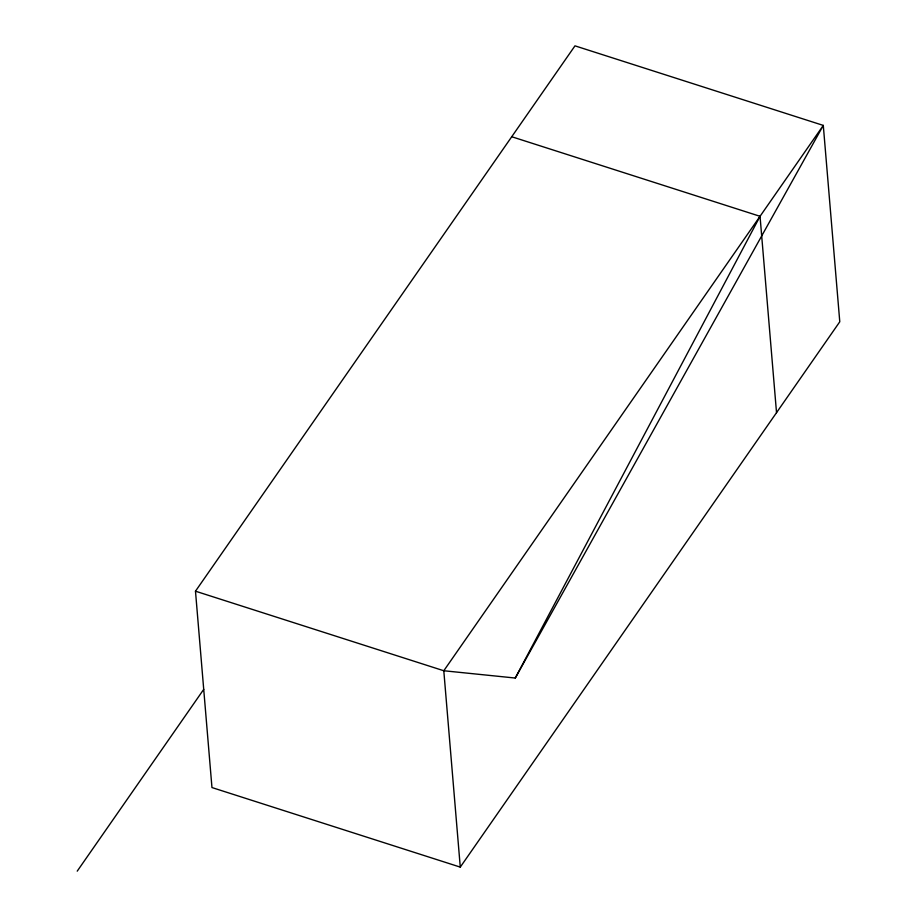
<?xml version="1.0" encoding="UTF-8"?>
<svg xmlns="http://www.w3.org/2000/svg" width="917" height="917" viewBox="0 0 917 917"><rect width="100%" height="100%" fill="white"/><g stroke="black" fill="none" stroke-linecap="round" stroke-linejoin="round"><path stroke-width="1.38" d="M195.481 591.19L211.965 787.554L460.277 867.115L839.777 321.775L823.294 125.411L574.982 45.85L195.481 591.19L443.794 670.751L515.285 678.041L760.044 216.309L511.732 136.736M515.285 678.041L823.294 125.411L443.794 670.751L460.277 867.115M77.223 871.15L203.723 689.366M760.044 216.309L776.527 412.673"/></g></svg>
